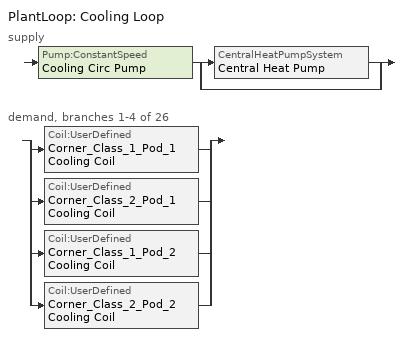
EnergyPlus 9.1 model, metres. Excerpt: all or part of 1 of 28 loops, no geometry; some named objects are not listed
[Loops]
PlantLoop 'Cooling Loop'
 supply: Pump:ConstantSpeed 'Cooling Circ Pump' > split
  | CentralHeatPumpSystem 'Central Heat Pump'
  | bypass
 demand, branches 1-4 of 26: split
  | Coil:UserDefined 'Corner_Class_1_Pod_1 Cooling Coil'
  | Coil:UserDefined 'Corner_Class_2_Pod_1 Cooling Coil'
  | Coil:UserDefined 'Corner_Class_1_Pod_2 Cooling Coil'
  | Coil:UserDefined 'Corner_Class_2_Pod_2 Cooling Coil'
[Pump:ConstantSpeed]
Cooling Circ Pump: Design Flow Rate {m3/s}=0.007; Design Pump Head {Pa}=5000; Design Power Consumption {W}=50; Motor Efficiency=0.87; Fraction of Motor Inefficiencies to Fluid Stream=0.5; Pump Control Type=Intermittent
[CentralHeatPumpSystem]
Central Heat Pump: Control Method=SmartMixing; Chiller Heater Modules Performance Component Object Type 1=ChillerHeaterPerformance:Electric:EIR; Chiller Heater Modules Performance Component Name 1=ChillerHeaterModule; Chiller Heater Modules Control Schedule Name 1=CyclingFanSch; Number of Chiller Heater Modules 1=1
[ChillerHeaterPerformance:Electric:EIR]
ChillerHeaterModule: Reference Cooling Mode Evaporator Capacity {W}=12500; Reference Cooling Mode COP {W/W}=1.5; Reference Cooling Mode Leaving Chilled Water Temperature {C}=6.67; Reference Cooling Mode Entering Condenser Fluid Temperature {C}=29.4; Reference Cooling Mode Leaving Condenser Water Temperature {C}=35; Reference Heating Mode Cooling Capacity Ratio=0.74; Reference Heating Mode Cooling Power Input Ratio=1.38; Reference Heating Mode Leaving Chilled Water Temperature {C}=6.67; Reference Heating Mode Leaving Condenser Water Temperature {C}=60; Reference Heating Mode Entering Condenser Fluid Temperature {C}=29.44; Heating Mode Entering Chilled Water Temperature Low Limit {C}=5; Chilled Water Flow Mode Type=ConstantFlow; Design Chilled Water Flow Rate {m3/s}=0.005375; Design Condenser Water Flow Rate {m3/s}=0.003125; Design Hot Water Flow Rate {m3/s}=0.0003125; Compressor Motor Efficiency=1; Condenser Type=WaterCooled; Cooling Mode Temperature Curve Condenser Water Independent Variable=EnteringCondenser; Cooling Mode Cooling Capacity Function of Temperature Curve=ChillerHeaterClgCapFT; Cooling Mode Electric Input to Cooling Output Ratio Function of Temperature Curve=ChillerHeaterClgEIRFT; Cooling Mode Electric Input to Cooling Output Ratio Function of Part Load Ratio Curve=ChillerHeaterClgEIRFPLR; Cooling Mode Cooling Capacity Optimum Part Load Ratio=1; Heating Mode Temperature Curve Condenser Water Independent Variable=LeavingCondenser; Heating Mode Cooling Capacity Function of Temperature Curve=ChillerHeaterHtgCapFT; Heating Mode Electric Input to Cooling Output Ratio Function of Temperature Curve=ChillerHeaterHtgEIRFT; Heating Mode Electric Input to Cooling Output Ratio Function of Part Load Ratio Curve=ChillerHeaterHtgEIRFPLR; Heating Mode Cooling Capacity Optimum Part Load Ratio=1; Sizing Factor=1
[PlantLoop]
Cooling Loop: Fluid Type=Water; Plant Equipment Operation Scheme=Cooling Loop Operation; Maximum Loop Temperature {C}=98; Minimum Loop Temperature {C}=1; Maximum Loop Flow Rate {m3/s}=3.2; Minimum Loop Flow Rate {m3/s}=0; Plant Loop Volume {m3}=autocalculate; Load Distribution Scheme=SequentialLoad
[PlantEquipmentList]
Chiller Plant; Electric Only; Heating Plant: Central Heat Pump
[PlantEquipmentOperation:CoolingLoad] Load Range 1 Lower Limit {W}=0
Name | Load Range 1 Upper Limit {W} | Range 1 Equipment List
Peak Operation | 50000000000 | Chiller Plant
Off Peak Operation | 90000000000 | Electric Only
[PlantEquipmentOperation:HeatingLoad]
Central Plant Heating: Load Range 1 Lower Limit {W}=0; Load Range 1 Upper Limit {W}=1000000; Range 1 Equipment List=Heating Plant
[PlantEquipmentOperationSchemes]
Cooling Loop Operation: Control Scheme 1=Peak Operation; Control Scheme 1 Schedule=CyclingFanSch; Control Scheme 2=Peak Operation; Control Scheme 2 Schedule=CyclingFanSch
[EnergyManagementSystem:Sensor]
Name | Output:Variable or Output:Meter Index Key | Output:Variable or Output:Meter
Corner_Class_1_Pod_1_CWCoil_Water_Tout_internal | Corner_Class_1_Pod_1 AHU Water to Air Heat Pump Source Side1 Outlet Node | System Node Temperature
Corner_Class_2_Pod_1_CWCoil_Water_Tout_internal | Corner_Class_2_Pod_1 AHU Water to Air Heat Pump Source Side1 Outlet Node | System Node Temperature
Corner_Class_1_Pod_2_CWCoil_Water_Tout_internal | Corner_Class_1_Pod_2 AHU Water to Air Heat Pump Source Side1 Outlet Node | System Node Temperature
Corner_Class_2_Pod_2_CWCoil_Water_Tout_internal | Corner_Class_2_Pod_2 AHU Water to Air Heat Pump Source Side1 Outlet Node | System Node Temperature
Corner_Class_1_Pod_1_CWcoil_Air_Tsp | Corner_Class_1_Pod_1 AHU Cooling Coil Air Outlet Node | System Node Setpoint Temperature
Corner_Class_2_Pod_1_CWcoil_Air_Tsp | Corner_Class_2_Pod_1 AHU Cooling Coil Air Outlet Node | System Node Setpoint Temperature
Corner_Class_1_Pod_2_CWcoil_Air_Tsp | Corner_Class_1_Pod_2 AHU Cooling Coil Air Outlet Node | System Node Setpoint Temperature
Corner_Class_2_Pod_2_CWcoil_Air_Tsp | Corner_Class_2_Pod_2 AHU Cooling Coil Air Outlet Node | System Node Setpoint Temperature
[EnergyManagementSystem:Actuator]
Name | Actuated Component Unique | Actuated Component Type | Actuated Component Control Type
Corner_Class_1_Pod_1_CWcoil_Mdot_Min | Corner_Class_1_Pod_1 Cooling Coil | Plant Connection | Minimum Mass Flow Rate
Corner_Class_1_Pod_1_CWcoil_Mdot_Max | Corner_Class_1_Pod_1 Cooling Coil | Plant Connection | Maximum Mass Flow Rate
Corner_Class_1_Pod_1_CWcoil_Water_Tout | Corner_Class_1_Pod_1 Cooling Coil | Plant Connection | Outlet Temperature
Corner_Class_1_Pod_1_CWcoil_Water_MdotRequest | Corner_Class_1_Pod_1 Cooling Coil | Plant Connection | Design Volume Flow Rate
Corner_Class_1_Pod_1_CWcoil_Air_Tout | Corner_Class_1_Pod_1 Cooling Coil | Air Connection 1 | Outlet Temperature
Corner_Class_1_Pod_1_CWcoil_Air_Wout | Corner_Class_1_Pod_1 Cooling Coil | Air Connection 1 | Outlet Humidity Ratio
Corner_Class_1_Pod_1_CWcoil_Air_MdotOut | Corner_Class_1_Pod_1 Cooling Coil | Air Connection 1 | Mass Flow Rate
Corner_Class_2_Pod_1_CWcoil_Mdot_Min | Corner_Class_2_Pod_1 Cooling Coil | Plant Connection | Minimum Mass Flow Rate
Corner_Class_2_Pod_1_CWcoil_Mdot_Max | Corner_Class_2_Pod_1 Cooling Coil | Plant Connection | Maximum Mass Flow Rate
Corner_Class_2_Pod_1_CWcoil_Water_Tout | Corner_Class_2_Pod_1 Cooling Coil | Plant Connection | Outlet Temperature
Corner_Class_2_Pod_1_CWcoil_Water_MdotRequest; Corner_Class_2_Pod_1_CWcoil_Water_DesignVdot | Corner_Class_2_Pod_1 Cooling Coil | Plant Connection | Design Volume Flow Rate
Corner_Class_2_Pod_1_CWcoil_Air_Tout | Corner_Class_2_Pod_1 Cooling Coil | Air Connection 1 | Outlet Temperature
Corner_Class_2_Pod_1_CWcoil_Air_Wout | Corner_Class_2_Pod_1 Cooling Coil | Air Connection 1 | Outlet Humidity Ratio
Corner_Class_2_Pod_1_CWcoil_Air_MdotOut | Corner_Class_2_Pod_1 Cooling Coil | Air Connection 1 | Mass Flow Rate
Corner_Class_1_Pod_2_CWcoil_Mdot_Min | Corner_Class_1_Pod_2 Cooling Coil | Plant Connection | Minimum Mass Flow Rate
Corner_Class_1_Pod_2_CWcoil_Mdot_Max | Corner_Class_1_Pod_2 Cooling Coil | Plant Connection | Maximum Mass Flow Rate
Corner_Class_1_Pod_2_CWcoil_Water_Tout | Corner_Class_1_Pod_2 Cooling Coil | Plant Connection | Outlet Temperature
Corner_Class_1_Pod_2_CWcoil_Water_MdotRequest; Corner_Class_1_Pod_2_CWcoil_Water_DesignVdot | Corner_Class_1_Pod_2 Cooling Coil | Plant Connection | Design Volume Flow Rate
Corner_Class_1_Pod_2_CWcoil_Air_Tout | Corner_Class_1_Pod_2 Cooling Coil | Air Connection 1 | Outlet Temperature
Corner_Class_1_Pod_2_CWcoil_Air_Wout | Corner_Class_1_Pod_2 Cooling Coil | Air Connection 1 | Outlet Humidity Ratio
Corner_Class_1_Pod_2_CWcoil_Air_MdotOut | Corner_Class_1_Pod_2 Cooling Coil | Air Connection 1 | Mass Flow Rate
Corner_Class_2_Pod_2_CWcoil_Mdot_Min | Corner_Class_2_Pod_2 Cooling Coil | Plant Connection | Minimum Mass Flow Rate
Corner_Class_2_Pod_2_CWcoil_Mdot_Max | Corner_Class_2_Pod_2 Cooling Coil | Plant Connection | Maximum Mass Flow Rate
Corner_Class_2_Pod_2_CWcoil_Water_Tout | Corner_Class_2_Pod_2 Cooling Coil | Plant Connection | Outlet Temperature
Corner_Class_2_Pod_2_CWcoil_Water_MdotRequest; Corner_Class_2_Pod_2_CWcoil_Water_DesignVdot | Corner_Class_2_Pod_2 Cooling Coil | Plant Connection | Design Volume Flow Rate
Corner_Class_2_Pod_2_CWcoil_Air_Tout | Corner_Class_2_Pod_2 Cooling Coil | Air Connection 1 | Outlet Temperature
Corner_Class_2_Pod_2_CWcoil_Air_Wout | Corner_Class_2_Pod_2 Cooling Coil | Air Connection 1 | Outlet Humidity Ratio
Corner_Class_2_Pod_2_CWcoil_Air_MdotOut | Corner_Class_2_Pod_2 Cooling Coil | Air Connection 1 | Mass Flow Rate
[EnergyManagementSystem:ProgramCallingManager]
Corner_Class_1_Pod_1 Cooling Coil Model Program Manager: BeginZoneTimestepAfterInitHeatBalance; Corner_Class_1_Pod_1_CWCoil_ModelInput; Corner_Class_1_Pod_1_CW_Coil_Sim_Model; Corner_Class_1_Pod_1_CWCoil_ModelOuput
Corner_Class_1_Pod_1 Cooling Coil Init Program Manager: BeginNewEnvironment; Corner_Class_1_Pod_1_C_InitSimpleCoilModel
Corner_Class_2_Pod_1 Cooling Coil Model Program Manager: UserDefinedComponentModel; Corner_Class_2_Pod_1_CWCoil_ModelInput; Corner_Class_2_Pod_1_CW_Coil_Sim_Model; Corner_Class_2_Pod_1_CWCoil_ModelOuput
Corner_Class_2_Pod_1 Cooling Coil Init Program Manager: BeginNewEnvironment; Corner_Class_2_Pod_1_C_InitSimpleCoilModel
Corner_Class_1_Pod_2 Cooling Coil Model Program Manager: UserDefinedComponentModel; Corner_Class_1_Pod_2_CWCoil_ModelInput; Corner_Class_1_Pod_2_CW_Coil_Sim_Model; Corner_Class_1_Pod_2_CWCoil_ModelOuput
Corner_Class_1_Pod_2 Cooling Coil Init Program Manager: BeginNewEnvironment; Corner_Class_1_Pod_2_C_InitSimpleCoilModel
Corner_Class_2_Pod_2 Cooling Coil Model Program Manager: UserDefinedComponentModel; Corner_Class_2_Pod_2_CWCoil_ModelInput; Corner_Class_2_Pod_2_CW_Coil_Sim_Model; Corner_Class_2_Pod_2_CWCoil_ModelOuput
Corner_Class_2_Pod_2 Cooling Coil Init Program Manager: BeginNewEnvironment; Corner_Class_2_Pod_2_C_InitSimpleCoilModel
[EnergyManagementSystem:Program]
Corner_Class_1_Pod_1_CWCoil_ModelInput: Set Corner_Class_1_Pod_1_CWCoil_Air_Mdot = 0.75*Corner_Class_1_Pod_1_CWCoil_Air_rho*On_Off; Set Corner_Class_1_Pod_1_CWcoil_Water_Mdot     =  CoolingCoil_mcCornerClass1Pod1; Set Corner_Class_1_Pod_1_CWcoil_Coil_Eff       = 0.7
Corner_Class_1_Pod_1_CW_Coil_Sim_Model: IF Corner_Class_1_Pod_1_CWCoil_Air_Mdot == 0.0; SET Corner_Class_1_Pod_1_CWcoil_Air_Toutlet = Corner_Class_1_Pod_1_CWCoil_Air_Tinlet; SET Corner_Class_1_Pod_1_CWcoil_Air_Woutlet = Corner_Class_1_Pod_1_CWcoil_Air_Winlet; Set Corner_Class_1_Pod_1_CWcoil_Air_MdotOut = Corner_Class_1_Pod_1_CWcoil_Air_Mdot; Set Corner_Class_1_Pod_1_CWcoil_tot_cool_Power = 0.0; Set Corner_Class_1_Pod_1_CWcoil_Water_Toutlet = Corner_Class_1_Pod_1_CWcoil_Water_Tinlet; RETURN; ENDIF; If Corner_Class_1_Pod_1_CWcoil_Water_Mdot <= 0.0; SET Corner_Class_1_Pod_1_CWcoil_Air_Toutlet = Corner_Class_1_Pod_1_CWCoil_Air_Tinlet; SET Corner_Class_1_Pod_1_CWcoil_Air_Woutlet = Corner_Class_1_Pod_1_CWcoil_Air_Winlet; Set Corner_Class_1_Pod_1_CWcoil_Air_MdotOut = Corner_Class_1_Pod_1_CWcoil_Air_Mdot; Set Corner_Class_1_Pod_1_CWcoil_tot_cool_Power = 0.0; Set Corner_Class_1_Pod_1_CWcoil_Water_Toutlet = Corner_Class_1_Pod_1_CWCoil_Acd * Corner_Class_1_Pod_1_CWCoil_Water_Tout_internal + Corner_Class_1_Pod_1_CWCoil_Bcd* ((Corner_Class_1_Pod_1_CWCoil_UA/Corner_Class_1_Pod_1_CWCoil_Water_cp) * Corner_Class_1_Pod_1_CWCoil_Air_Toutlet); RETURN; ENDIF; Set AirIn_Enth     = @HFnTdbW Corner_Class_1_Pod_1_CWcoil_Air_Tinlet Corner_Class_1_Pod_1_CWcoil_Air_Winlet; Set Air_Wout_Limit = @WFnTdbRhPb Corner_Class_1_Pod_1_CWcoil_Water_Tinlet 1 OA_Press; Set AirOut_Enth_Limit = @HFnTdbW Corner_Class_1_Pod_1_CWcoil_Water_Tinlet Air_Wout_Limit; Set MaxQdot      = Corner_Class_1_Pod_1_CWcoil_Coil_Eff * Corner_Class_1_Pod_1_CWcoil_Air_Mdot * (AirIn_Enth - AirOut_Enth_Limit); Set AirIn_dewpoint = @TdpFnWpb Corner_Class_1_Pod_1_CWcoil_Air_Winlet OA_Press; IF  AirIn_dewpoint < Corner_Class_1_Pod_1_CWcoil_Air_Tsp; Set Corner_Class_1_Pod_1_CWcoil_Air_Woutlet = Corner_Class_1_Pod_1_CWcoil_Air_Winlet; Set Air_HoutSP = @HFnTdbW Corner_Class_1_Pod_1_CWcoil_Air_Tsp Corner_Class_1_Pod_1_CWcoil_Air_Woutlet; Set Qdot_SP    = Corner_Class_1_Pod_1_CWcoil_Air_Mdot * (AirIn_Enth - Air_HoutSP); IF Qdot_SP > MaxQdot; Set Air_Hout = AirIn_Enth - (MaxQdot/Corner_Class_1_Pod_1_CWcoil_Air_Mdot); ELSE; Set Air_Hout = Air_HoutSP; ENDIF; ELSEIF AirIn_dewpoint > Corner_Class_1_Pod_1_CWcoil_Air_Tsp; Set Air_WoutSP = @WFnTdbRhPb Corner_Class_1_Pod_1_CWcoil_Air_Tsp 1 OA_Press; Set Air_HoutSP = @HFnTdbW Corner_Class_1_Pod_1_CWcoil_Air_Tsp Air_WoutSP; Set Qdot_SP    = Corner_Class_1_Pod_1_CWcoil_Air_Mdot * (AirIn_Enth - Air_HoutSP); IF Qdot_SP > MaxQdot; set Air_Hout = AirIn_Enth - (MaxQdot/Corner_Class_1_Pod_1_CWCoil_Air_Mdot); set Air_Tsat = @TsatFnHPb Air_Hout OA_Press; SEt Corner_Class_1_Pod_1_CWcoil_Air_Woutlet = @WFnTdbRhPb Air_Tsat 1 OA_Press; ELSE; set Air_Hout = Air_HoutSP; SEt Corner_Class_1_Pod_1_CWcoil_Air_Woutlet = Air_WoutSP; ENDIF; ENDIF; Set temp = Corner_Class_1_Pod_1_CWCoil_Air_Toutlet; Set Corner_Class_1_Pod_1_CWCoil_Air_Toutlet =  Corner_Class_1_Pod_1_CWCoil_Asad  * temp + Corner_Class_1_Pod_1_CWCoil_Bsad * ( Corner_Class_1_Pod_1_CWCoil_Water_Toutlet + CORNER_CLASS_1_POD_1_CWCoil_InletCoeff*Corner_Class_1_Pod_1_CWCoil_Air_Tinlet); IF  (Corner_Class_1_Pod_1_CWCoil_Water_Mdot < Corner_Class_1_Pod_1_CWCoil_Water_Mdot_Max); Set Corner_Class_1_Pod_1_CWCoil_Water_Toutlet = Corner_Class_1_Pod_1_CWCoil_Acd * Corner_Class_1_Pod_1_CWCoil_Water_Tout_internal + Corner_Class_1_Pod_1_CWCoil_Bcd* (Corner_Class_1_Pod_1_CWCoil_Water_Mdot*(Corner_Class_1_Pod_1_CWCoil_Water_Tinlet - Corner_Class_1_Pod_1_CWCoil_Water_Tout_internal) + (Corner_Class_1_Pod_1_CWCoil_UA/Corner_Class_1_Pod_1_CWCoil_Water_cp) * temp ); ELSE; Set Corner_Class_1_Pod_1_CWCoil_Water_Toutlet = Corner_Class_1_Pod_1_CWCoil_Acd  * Corner_Class_1_Pod_1_CWCoil_Water_Tout_internal + Corner_Class_1_Pod_1_CWCoil_Bcd* (Corner_Class_1_Pod_1_CWCoil_Water_Mdot_Max*(Corner_Class_1_Pod_1_CWCoil_Water_Tinlet - Corner_Class_1_Pod_1_CWCoil_Water_Tout_internal) + (Corner_Class_1_Pod_1_CWCoil_UA/Corner_Class_1_Pod_1_CWCoil_Water_cp) * temp ); ENDIF; Set ActualQdot  = Corner_Class_1_Pod_1_CWCoil_Air_Mdot * (AirIn_Enth   - Air_Hout); Set Corner_Class_1_Pod_1_CWCoil_tot_heat_Power = ActualQdot
Corner_Class_1_Pod_1_CWCoil_ModelOuput: Set Corner_Class_1_Pod_1_CWcoil_Water_MdotRequest = Corner_Class_1_Pod_1_CWcoil_Water_Mdot; Set Corner_Class_1_Pod_1_CWcoil_Air_Tout          = Corner_Class_1_Pod_1_CWcoil_Air_Toutlet; Set Corner_Class_1_Pod_1_CWcoil_Air_Wout          = Corner_Class_1_Pod_1_CWcoil_Air_Woutlet; Set Corner_Class_1_Pod_1_CWcoil_tot_cool_Power    = Corner_Class_1_Pod_1_CWcoil_Tot_Cool_Power; Set Corner_Class_1_Pod_1_CWcoil_tot_cool_Energy   = Corner_Class_1_Pod_1_CWcoil_Tot_Cool_Power * SystemTimestep * 3600; Set Corner_Class_1_Pod_1_CWcoil_Air_MdotOut       = Corner_Class_1_Pod_1_CWcoil_Air_Mdot; Set Corner_Class_1_Pod_1_CWcoil_Water_Tout        = Corner_Class_1_Pod_1_CWcoil_Water_Toutlet
Corner_Class_1_Pod_1_C_InitSimpleCoilModel: Set Corner_Class_1_Pod_1_CWLoopExitTemp = 7.0; Set Corner_Class_1_Pod_1_CWLoopDeltaTemp = 4.0; Set Corner_Class_1_Pod_1_CWCoil_WATER_Mdot_Min = 0.0; Set Corner_Class_1_Pod_1_CWCoil_WATER_Mdot_Max = 2; Set Ts = 60; Set Corner_Class_1_Pod_1_CWCoil_U = 500; Set Corner_Class_1_Pod_1_CWCoil_A = 5; Set Corner_Class_1_Pod_1_CWCoil_UA = Corner_Class_1_Pod_1_CWCoil_U*Corner_Class_1_Pod_1_CWCoil_A; Set C_coil_air = 20000; Set C_coil_water = 400000; Set Asa = -1*(Corner_Class_1_Pod_1_CWCoil_UA + 0.75*Corner_Class_1_Pod_1_CWCoil_Air_rho*Corner_Class_1_Pod_1_CWCoil_Air_cp)/(C_coil_air); Set Bsa = (Corner_Class_1_Pod_1_CWCoil_UA)/(C_coil_air); Set Corner_Class_1_Pod_1_CWCoil_Asad = @Exp (Asa * Ts ); Set Corner_Class_1_Pod_1_CWCoil_Bsad =  ((Corner_Class_1_Pod_1_CWCoil_Asad -1) * Bsa)/Asa; Set Ac = -1*(Corner_Class_1_Pod_1_CWCoil_UA)/(C_coil_water); Set Bc = (Corner_Class_1_Pod_1_CWCoil_Water_cp)/(C_coil_water); Set Corner_Class_1_Pod_1_CWCoil_Acd = @Exp (Ac * Ts ); Set Corner_Class_1_Pod_1_CWCoil_Bcd = ((Corner_Class_1_Pod_1_CWCoil_Acd -1) * Bc)/Ac; SET CORNER_CLASS_1_POD_1_CWCoil_TOT_COOL_POWER    = 0; Set CORNER_CLASS_1_POD_1_CWCoil_InletCoeff  = (0.75*Corner_Class_1_Pod_1_CWCoil_Air_rho*Corner_Class_1_Pod_1_CWCoil_Air_cp/Corner_Class_1_Pod_1_CWCoil_UA)
Corner_Class_2_Pod_1_CWCoil_ModelInput: Set Corner_Class_2_Pod_1_CWCoil_Air_Mdot = 0.75*Corner_Class_2_Pod_1_CWCoil_Air_rho*On_Off; Set Corner_Class_2_Pod_1_CWcoil_Water_Mdot     =  CoolingCoil_mcCornerClass2Pod1; Set Corner_Class_2_Pod_1_CWcoil_Coil_Eff       = 0.7
Corner_Class_2_Pod_1_CW_Coil_Sim_Model: IF Corner_Class_2_Pod_1_CWCoil_Air_Mdot == 0.0; SET Corner_Class_2_Pod_1_CWcoil_Air_Toutlet = Corner_Class_2_Pod_1_CWCoil_Air_Tinlet; SET Corner_Class_2_Pod_1_CWcoil_Air_Woutlet = Corner_Class_2_Pod_1_CWcoil_Air_Winlet; Set Corner_Class_2_Pod_1_CWcoil_Air_MdotOut = Corner_Class_2_Pod_1_CWcoil_Air_Mdot; Set Corner_Class_2_Pod_1_CWcoil_tot_cool_Power = 0.0; Set Corner_Class_2_Pod_1_CWcoil_Water_Toutlet = Corner_Class_2_Pod_1_CWcoil_Water_Tinlet; RETURN; ENDIF; If Corner_Class_2_Pod_1_CWcoil_Water_Mdot <= 0.0; SET Corner_Class_2_Pod_1_CWcoil_Air_Toutlet = Corner_Class_2_Pod_1_CWCoil_Air_Tinlet; SET Corner_Class_2_Pod_1_CWcoil_Air_Woutlet = Corner_Class_2_Pod_1_CWcoil_Air_Winlet; Set Corner_Class_2_Pod_1_CWcoil_Air_MdotOut = Corner_Class_2_Pod_1_CWcoil_Air_Mdot; Set Corner_Class_2_Pod_1_CWcoil_tot_cool_Power = 0.0; Set Corner_Class_2_Pod_1_CWcoil_Water_Toutlet = Corner_Class_2_Pod_1_CWCoil_Acd * Corner_Class_2_Pod_1_CWCoil_Water_Tout_internal + Corner_Class_2_Pod_1_CWCoil_Bcd* ((Corner_Class_2_Pod_1_CWCoil_UA/Corner_Class_2_Pod_1_CWCoil_Water_cp) * Corner_Class_2_Pod_1_CWCoil_Air_Toutlet); RETURN; ENDIF; Set AirIn_Enth     = @HFnTdbW Corner_Class_2_Pod_1_CWcoil_Air_Tinlet Corner_Class_2_Pod_1_CWcoil_Air_Winlet; Set Air_Wout_Limit = @WFnTdbRhPb Corner_Class_2_Pod_1_CWcoil_Water_Tinlet 1 OA_Press; Set AirOut_Enth_Limit = @HFnTdbW Corner_Class_2_Pod_1_CWcoil_Water_Tinlet Air_Wout_Limit; Set MaxQdot      = Corner_Class_2_Pod_1_CWcoil_Coil_Eff * Corner_Class_2_Pod_1_CWcoil_Air_Mdot * (AirIn_Enth - AirOut_Enth_Limit); Set AirIn_dewpoint = @TdpFnWpb Corner_Class_2_Pod_1_CWcoil_Air_Winlet OA_Press; IF  AirIn_dewpoint < Corner_Class_2_Pod_1_CWcoil_Air_Tsp; Set Corner_Class_2_Pod_1_CWcoil_Air_Woutlet = Corner_Class_2_Pod_1_CWcoil_Air_Winlet; Set Air_HoutSP = @HFnTdbW Corner_Class_2_Pod_1_CWcoil_Air_Tsp Corner_Class_2_Pod_1_CWcoil_Air_Woutlet; Set Qdot_SP    = Corner_Class_2_Pod_1_CWcoil_Air_Mdot * (AirIn_Enth - Air_HoutSP); IF Qdot_SP > MaxQdot; Set Air_Hout = AirIn_Enth - (MaxQdot/Corner_Class_2_Pod_1_CWcoil_Air_Mdot); ELSE; Set Air_Hout = Air_HoutSP; ENDIF; ELSEIF AirIn_dewpoint > Corner_Class_2_Pod_1_CWcoil_Air_Tsp; Set Air_WoutSP = @WFnTdbRhPb Corner_Class_2_Pod_1_CWcoil_Air_Tsp 1 OA_Press; Set Air_HoutSP = @HFnTdbW Corner_Class_2_Pod_1_CWcoil_Air_Tsp Air_WoutSP; Set Qdot_SP    = Corner_Class_2_Pod_1_CWcoil_Air_Mdot * (AirIn_Enth - Air_HoutSP); IF Qdot_SP > MaxQdot; set Air_Hout = AirIn_Enth - (MaxQdot/Corner_Class_2_Pod_1_CWCoil_Air_Mdot); set Air_Tsat = @TsatFnHPb Air_Hout OA_Press; SEt Corner_Class_2_Pod_1_CWcoil_Air_Woutlet = @WFnTdbRhPb Air_Tsat 1 OA_Press; ELSE; set Air_Hout = Air_HoutSP; SEt Corner_Class_2_Pod_1_CWcoil_Air_Woutlet = Air_WoutSP; ENDIF; ENDIF; Set temp = Corner_Class_2_Pod_1_CWCoil_Air_Toutlet; Set Corner_Class_2_Pod_1_CWCoil_Air_Toutlet =  Corner_Class_2_Pod_1_CWCoil_Asad  * temp + Corner_Class_2_Pod_1_CWCoil_Bsad * ( Corner_Class_2_Pod_1_CWCoil_Water_Toutlet + Corner_Class_2_Pod_1_CWCoil_InletCoeff*Corner_Class_2_Pod_1_CWCoil_Air_Tinlet); IF  (Corner_Class_2_Pod_1_CWCoil_Water_Mdot < Corner_Class_2_Pod_1_CWCoil_Water_Mdot_Max); Set Corner_Class_2_Pod_1_CWCoil_Water_Toutlet = Corner_Class_2_Pod_1_CWCoil_Acd * Corner_Class_2_Pod_1_CWCoil_Water_Tout_internal + Corner_Class_2_Pod_1_CWCoil_Bcd* (Corner_Class_2_Pod_1_CWCoil_Water_Mdot*(Corner_Class_2_Pod_1_CWCoil_Water_Tinlet - Corner_Class_2_Pod_1_CWCoil_Water_Tout_internal) + (Corner_Class_2_Pod_1_CWCoil_UA/Corner_Class_2_Pod_1_CWCoil_Water_cp) * temp ); ELSE; Set Corner_Class_2_Pod_1_CWCoil_Water_Toutlet = Corner_Class_2_Pod_1_CWCoil_Acd  * Corner_Class_2_Pod_1_CWCoil_Water_Tout_internal + Corner_Class_2_Pod_1_CWCoil_Bcd* (Corner_Class_2_Pod_1_CWCoil_Water_Mdot_Max*(Corner_Class_2_Pod_1_CWCoil_Water_Tinlet - Corner_Class_2_Pod_1_CWCoil_Water_Tout_internal) + (Corner_Class_2_Pod_1_CWCoil_UA/Corner_Class_2_Pod_1_CWCoil_Water_cp) * temp ); ENDIF; Set ActualQdot  = Corner_Class_2_Pod_1_CWCoil_Air_Mdot * (AirIn_Enth   - Air_Hout); Set Corner_Class_2_Pod_1_CWCoil_tot_heat_Power = ActualQdot
Corner_Class_2_Pod_1_CWCoil_ModelOuput: Set Corner_Class_2_Pod_1_CWcoil_Water_MdotRequest = Corner_Class_2_Pod_1_CWcoil_Water_Mdot; Set Corner_Class_2_Pod_1_CWcoil_Air_Tout          = Corner_Class_2_Pod_1_CWcoil_Air_Toutlet; Set Corner_Class_2_Pod_1_CWcoil_Air_Wout          = Corner_Class_2_Pod_1_CWcoil_Air_Woutlet; Set Corner_Class_2_Pod_1_CWcoil_tot_cool_Power    = Corner_Class_2_Pod_1_CWcoil_Tot_Cool_Power; Set Corner_Class_2_Pod_1_CWcoil_tot_cool_Energy   = Corner_Class_2_Pod_1_CWcoil_Tot_Cool_Power * SystemTimestep * 3600; Set Corner_Class_2_Pod_1_CWcoil_Air_MdotOut       = Corner_Class_2_Pod_1_CWcoil_Air_Mdot; Set Corner_Class_2_Pod_1_CWcoil_Water_Tout        = Corner_Class_2_Pod_1_CWcoil_Water_Toutlet
Corner_Class_2_Pod_1_C_InitSimpleCoilModel: Set Corner_Class_2_Pod_1_CWLoopExitTemp = 7.0; Set Corner_Class_2_Pod_1_CWLoopDeltaTemp = 4.0; Set Corner_Class_2_Pod_1_CWCoil_WATER_Mdot_Min = 0.0; Set Corner_Class_2_Pod_1_CWCoil_WATER_Mdot_Max = 2; Set Ts = 60; Set Corner_Class_2_Pod_1_CWCoil_U = 500; Set Corner_Class_2_Pod_1_CWCoil_A = 5; Set Corner_Class_2_Pod_1_CWCoil_UA = Corner_Class_2_Pod_1_CWCoil_U*Corner_Class_2_Pod_1_CWCoil_A; Set C_coil_air = 20000; Set C_coil_water = 400000; Set Asa = -1*(Corner_Class_2_Pod_1_CWCoil_UA + 0.75*Corner_Class_2_Pod_1_CWCoil_Air_rho*Corner_Class_2_Pod_1_CWCoil_Air_cp)/(C_coil_air); Set Bsa = (Corner_Class_2_Pod_1_CWCoil_UA)/(C_coil_air); Set Corner_Class_2_Pod_1_CWCoil_Asad = @Exp (Asa * Ts ); Set Corner_Class_2_Pod_1_CWCoil_Bsad =  ((Corner_Class_2_Pod_1_CWCoil_Asad -1) * Bsa)/Asa; Set Ac = -1*(Corner_Class_2_Pod_1_CWCoil_UA)/(C_coil_water); Set Bc = (Corner_Class_2_Pod_1_CWCoil_Water_cp)/(C_coil_water); Set Corner_Class_2_Pod_1_CWCoil_Acd = @Exp (Ac * Ts ); Set Corner_Class_2_Pod_1_CWCoil_Bcd = ((Corner_Class_2_Pod_1_CWCoil_Acd -1) * Bc)/Ac; SET Corner_Class_2_Pod_1_CWCoil_TOT_COOL_POWER    = 0; Set Corner_Class_2_Pod_1_CWCoil_InletCoeff  = (0.75*Corner_Class_2_Pod_1_CWCoil_Air_rho*Corner_Class_2_Pod_1_CWCoil_Air_cp/Corner_Class_2_Pod_1_CWCoil_UA)
Corner_Class_1_Pod_2_CWCoil_ModelInput: Set Corner_Class_1_Pod_2_CWCoil_Air_Mdot = 0.75*Corner_Class_1_Pod_2_CWCoil_Air_rho*On_Off; Set Corner_Class_1_Pod_2_CWcoil_Water_Mdot     =  CoolingCoil_mcCornerClass1Pod2; Set Corner_Class_1_Pod_2_CWcoil_Coil_Eff       = 0.7
Corner_Class_1_Pod_2_CW_Coil_Sim_Model: IF Corner_Class_1_Pod_2_CWCoil_Air_Mdot == 0.0; SET Corner_Class_1_Pod_2_CWcoil_Air_Toutlet = Corner_Class_1_Pod_2_CWCoil_Air_Tinlet; SET Corner_Class_1_Pod_2_CWcoil_Air_Woutlet = Corner_Class_1_Pod_2_CWcoil_Air_Winlet; Set Corner_Class_1_Pod_2_CWcoil_Air_MdotOut = Corner_Class_1_Pod_2_CWcoil_Air_Mdot; Set Corner_Class_1_Pod_2_CWcoil_tot_cool_Power = 0.0; Set Corner_Class_1_Pod_2_CWcoil_Water_Toutlet = Corner_Class_1_Pod_2_CWcoil_Water_Tinlet; RETURN; ENDIF; If Corner_Class_1_Pod_2_CWcoil_Water_Mdot <= 0.0; SET Corner_Class_1_Pod_2_CWcoil_Air_Toutlet = Corner_Class_1_Pod_2_CWCoil_Air_Tinlet; SET Corner_Class_1_Pod_2_CWcoil_Air_Woutlet = Corner_Class_1_Pod_2_CWcoil_Air_Winlet; Set Corner_Class_1_Pod_2_CWcoil_Air_MdotOut = Corner_Class_1_Pod_2_CWcoil_Air_Mdot; Set Corner_Class_1_Pod_2_CWcoil_tot_cool_Power = 0.0; Set Corner_Class_1_Pod_2_CWcoil_Water_Toutlet = Corner_Class_1_Pod_2_CWCoil_Acd * Corner_Class_1_Pod_2_CWCoil_Water_Tout_internal + Corner_Class_1_Pod_2_CWCoil_Bcd* ((Corner_Class_1_Pod_2_CWCoil_UA/Corner_Class_1_Pod_2_CWCoil_Water_cp) * Corner_Class_1_Pod_2_CWCoil_Air_Toutlet); RETURN; ENDIF; Set AirIn_Enth     = @HFnTdbW Corner_Class_1_Pod_2_CWcoil_Air_Tinlet Corner_Class_1_Pod_2_CWcoil_Air_Winlet; Set Air_Wout_Limit = @WFnTdbRhPb Corner_Class_1_Pod_2_CWcoil_Water_Tinlet 1 OA_Press; Set AirOut_Enth_Limit = @HFnTdbW Corner_Class_1_Pod_2_CWcoil_Water_Tinlet Air_Wout_Limit; Set MaxQdot      = Corner_Class_1_Pod_2_CWcoil_Coil_Eff * Corner_Class_1_Pod_2_CWcoil_Air_Mdot * (AirIn_Enth - AirOut_Enth_Limit); Set AirIn_dewpoint = @TdpFnWpb Corner_Class_1_Pod_2_CWcoil_Air_Winlet OA_Press; IF  AirIn_dewpoint < Corner_Class_1_Pod_2_CWcoil_Air_Tsp; Set Corner_Class_1_Pod_2_CWcoil_Air_Woutlet = Corner_Class_1_Pod_2_CWcoil_Air_Winlet; Set Air_HoutSP = @HFnTdbW Corner_Class_1_Pod_2_CWcoil_Air_Tsp Corner_Class_1_Pod_2_CWcoil_Air_Woutlet; Set Qdot_SP    = Corner_Class_1_Pod_2_CWcoil_Air_Mdot * (AirIn_Enth - Air_HoutSP); IF Qdot_SP > MaxQdot; Set Air_Hout = AirIn_Enth - (MaxQdot/Corner_Class_1_Pod_2_CWcoil_Air_Mdot); ELSE; Set Air_Hout = Air_HoutSP; ENDIF; ELSEIF AirIn_dewpoint > Corner_Class_1_Pod_2_CWcoil_Air_Tsp; Set Air_WoutSP = @WFnTdbRhPb Corner_Class_1_Pod_2_CWcoil_Air_Tsp 1 OA_Press; Set Air_HoutSP = @HFnTdbW Corner_Class_1_Pod_2_CWcoil_Air_Tsp Air_WoutSP; Set Qdot_SP    = Corner_Class_1_Pod_2_CWcoil_Air_Mdot * (AirIn_Enth - Air_HoutSP); IF Qdot_SP > MaxQdot; set Air_Hout = AirIn_Enth - (MaxQdot/Corner_Class_1_Pod_2_CWCoil_Air_Mdot); set Air_Tsat = @TsatFnHPb Air_Hout OA_Press; SEt Corner_Class_1_Pod_2_CWcoil_Air_Woutlet = @WFnTdbRhPb Air_Tsat 1 OA_Press; ELSE; set Air_Hout = Air_HoutSP; SEt Corner_Class_1_Pod_2_CWcoil_Air_Woutlet = Air_WoutSP; ENDIF; ENDIF; Set temp = Corner_Class_1_Pod_2_CWCoil_Air_Toutlet; Set Corner_Class_1_Pod_2_CWCoil_Air_Toutlet =  Corner_Class_1_Pod_2_CWCoil_Asad  * temp + Corner_Class_1_Pod_2_CWCoil_Bsad * ( Corner_Class_1_Pod_2_CWCoil_Water_Toutlet + Corner_Class_1_Pod_2_CWCoil_InletCoeff*Corner_Class_1_Pod_2_CWCoil_Air_Tinlet); IF  (Corner_Class_1_Pod_2_CWCoil_Water_Mdot < Corner_Class_1_Pod_2_CWCoil_Water_Mdot_Max); Set Corner_Class_1_Pod_2_CWCoil_Water_Toutlet = Corner_Class_1_Pod_2_CWCoil_Acd * Corner_Class_1_Pod_2_CWCoil_Water_Tout_internal + Corner_Class_1_Pod_2_CWCoil_Bcd* (Corner_Class_1_Pod_2_CWCoil_Water_Mdot*(Corner_Class_1_Pod_2_CWCoil_Water_Tinlet - Corner_Class_1_Pod_2_CWCoil_Water_Tout_internal) + (Corner_Class_1_Pod_2_CWCoil_UA/Corner_Class_1_Pod_2_CWCoil_Water_cp) * temp ); ELSE; Set Corner_Class_1_Pod_2_CWCoil_Water_Toutlet = Corner_Class_1_Pod_2_CWCoil_Acd  * Corner_Class_1_Pod_2_CWCoil_Water_Tout_internal + Corner_Class_1_Pod_2_CWCoil_Bcd* (Corner_Class_1_Pod_2_CWCoil_Water_Mdot_Max*(Corner_Class_1_Pod_2_CWCoil_Water_Tinlet - Corner_Class_1_Pod_2_CWCoil_Water_Tout_internal) + (Corner_Class_1_Pod_2_CWCoil_UA/Corner_Class_1_Pod_2_CWCoil_Water_cp) * temp ); ENDIF; Set ActualQdot  = Corner_Class_1_Pod_2_CWCoil_Air_Mdot * (AirIn_Enth   - Air_Hout); Set Corner_Class_1_Pod_2_CWCoil_tot_heat_Power = ActualQdot
Corner_Class_1_Pod_2_CWCoil_ModelOuput: Set Corner_Class_1_Pod_2_CWcoil_Water_MdotRequest = Corner_Class_1_Pod_2_CWcoil_Water_Mdot; Set Corner_Class_1_Pod_2_CWcoil_Air_Tout          = Corner_Class_1_Pod_2_CWcoil_Air_Toutlet; Set Corner_Class_1_Pod_2_CWcoil_Air_Wout          = Corner_Class_1_Pod_2_CWcoil_Air_Woutlet; Set Corner_Class_1_Pod_2_CWcoil_tot_cool_Power    = Corner_Class_1_Pod_2_CWcoil_Tot_Cool_Power; Set Corner_Class_1_Pod_2_CWcoil_tot_cool_Energy   = Corner_Class_1_Pod_2_CWcoil_Tot_Cool_Power * SystemTimestep * 3600; Set Corner_Class_1_Pod_2_CWcoil_Air_MdotOut       = Corner_Class_1_Pod_2_CWcoil_Air_Mdot; Set Corner_Class_1_Pod_2_CWcoil_Water_Tout        = Corner_Class_1_Pod_2_CWcoil_Water_Toutlet
Corner_Class_1_Pod_2_C_InitSimpleCoilModel: Set Corner_Class_1_Pod_2_CWLoopExitTemp = 7.0; Set Corner_Class_1_Pod_2_CWLoopDeltaTemp = 4.0; Set Corner_Class_1_Pod_2_CWCoil_WATER_Mdot_Min = 0.0; Set Corner_Class_1_Pod_2_CWCoil_WATER_Mdot_Max = 2; Set Ts = 60; Set Corner_Class_1_Pod_2_CWCoil_U = 500; Set Corner_Class_1_Pod_2_CWCoil_A = 5; Set Corner_Class_1_Pod_2_CWCoil_UA = Corner_Class_1_Pod_2_CWCoil_U*Corner_Class_1_Pod_2_CWCoil_A; Set C_coil_air = 20000; Set C_coil_water = 400000; Set Asa = -1*(Corner_Class_1_Pod_2_CWCoil_UA + 0.75*Corner_Class_1_Pod_2_CWCoil_Air_rho*Corner_Class_1_Pod_2_CWCoil_Air_cp)/(C_coil_air); Set Bsa = (Corner_Class_1_Pod_2_CWCoil_UA)/(C_coil_air); Set Corner_Class_1_Pod_2_CWCoil_Asad = @Exp (Asa * Ts ); Set Corner_Class_1_Pod_2_CWCoil_Bsad =  ((Corner_Class_1_Pod_2_CWCoil_Asad -1) * Bsa)/Asa; Set Ac = -1*(Corner_Class_1_Pod_2_CWCoil_UA)/(C_coil_water); Set Bc = (Corner_Class_1_Pod_2_CWCoil_Water_cp)/(C_coil_water); Set Corner_Class_1_Pod_2_CWCoil_Acd = @Exp (Ac * Ts ); Set Corner_Class_1_Pod_2_CWCoil_Bcd = ((Corner_Class_1_Pod_2_CWCoil_Acd -1) * Bc)/Ac; SET Corner_Class_1_Pod_2_CWCoil_TOT_COOL_POWER    = 0; Set Corner_Class_1_Pod_2_CWCoil_InletCoeff  = (0.75*Corner_Class_1_Pod_2_CWCoil_Air_rho*Corner_Class_1_Pod_2_CWCoil_Air_cp/Corner_Class_1_Pod_2_CWCoil_UA)
Corner_Class_2_Pod_2_CWCoil_ModelInput: Set Corner_Class_2_Pod_2_CWCoil_Air_Mdot = 0.75*Corner_Class_2_Pod_2_CWCoil_Air_rho*On_Off; Set Corner_Class_2_Pod_2_CWcoil_Water_Mdot     =  CoolingCoil_mcCornerClass2Pod2; Set Corner_Class_2_Pod_2_CWcoil_Coil_Eff       = 0.7
Corner_Class_2_Pod_2_CW_Coil_Sim_Model: IF Corner_Class_2_Pod_2_CWCoil_Air_Mdot == 0.0; SET Corner_Class_2_Pod_2_CWcoil_Air_Toutlet = Corner_Class_2_Pod_2_CWCoil_Air_Tinlet; SET Corner_Class_2_Pod_2_CWcoil_Air_Woutlet = Corner_Class_2_Pod_2_CWcoil_Air_Winlet; Set Corner_Class_2_Pod_2_CWcoil_Air_MdotOut = Corner_Class_2_Pod_2_CWcoil_Air_Mdot; Set Corner_Class_2_Pod_2_CWcoil_tot_cool_Power = 0.0; Set Corner_Class_2_Pod_2_CWcoil_Water_Toutlet = Corner_Class_2_Pod_2_CWcoil_Water_Tinlet; RETURN; ENDIF; If Corner_Class_2_Pod_2_CWcoil_Water_Mdot <= 0.0; SET Corner_Class_2_Pod_2_CWcoil_Air_Toutlet = Corner_Class_2_Pod_2_CWCoil_Air_Tinlet; SET Corner_Class_2_Pod_2_CWcoil_Air_Woutlet = Corner_Class_2_Pod_2_CWcoil_Air_Winlet; Set Corner_Class_2_Pod_2_CWcoil_Air_MdotOut = Corner_Class_2_Pod_2_CWcoil_Air_Mdot; Set Corner_Class_2_Pod_2_CWcoil_tot_cool_Power = 0.0; Set Corner_Class_2_Pod_2_CWcoil_Water_Toutlet = Corner_Class_2_Pod_2_CWCoil_Acd * Corner_Class_2_Pod_2_CWCoil_Water_Tout_internal + Corner_Class_2_Pod_2_CWCoil_Bcd* ((Corner_Class_2_Pod_2_CWCoil_UA/Corner_Class_2_Pod_2_CWCoil_Water_cp) * Corner_Class_2_Pod_2_CWCoil_Air_Toutlet); RETURN; ENDIF; Set AirIn_Enth     = @HFnTdbW Corner_Class_2_Pod_2_CWcoil_Air_Tinlet Corner_Class_2_Pod_2_CWcoil_Air_Winlet; Set Air_Wout_Limit = @WFnTdbRhPb Corner_Class_2_Pod_2_CWcoil_Water_Tinlet 1 OA_Press; Set AirOut_Enth_Limit = @HFnTdbW Corner_Class_2_Pod_2_CWcoil_Water_Tinlet Air_Wout_Limit; Set MaxQdot      = Corner_Class_2_Pod_2_CWcoil_Coil_Eff * Corner_Class_2_Pod_2_CWcoil_Air_Mdot * (AirIn_Enth - AirOut_Enth_Limit); Set AirIn_dewpoint = @TdpFnWpb Corner_Class_2_Pod_2_CWcoil_Air_Winlet OA_Press; IF  AirIn_dewpoint < Corner_Class_2_Pod_2_CWcoil_Air_Tsp; Set Corner_Class_2_Pod_2_CWcoil_Air_Woutlet = Corner_Class_2_Pod_2_CWcoil_Air_Winlet; Set Air_HoutSP = @HFnTdbW Corner_Class_2_Pod_2_CWcoil_Air_Tsp Corner_Class_2_Pod_2_CWcoil_Air_Woutlet; Set Qdot_SP    = Corner_Class_2_Pod_2_CWcoil_Air_Mdot * (AirIn_Enth - Air_HoutSP); IF Qdot_SP > MaxQdot; Set Air_Hout = AirIn_Enth - (MaxQdot/Corner_Class_2_Pod_2_CWcoil_Air_Mdot); ELSE; Set Air_Hout = Air_HoutSP; ENDIF; ELSEIF AirIn_dewpoint > Corner_Class_2_Pod_2_CWcoil_Air_Tsp; Set Air_WoutSP = @WFnTdbRhPb Corner_Class_2_Pod_2_CWcoil_Air_Tsp 1 OA_Press; Set Air_HoutSP = @HFnTdbW Corner_Class_2_Pod_2_CWcoil_Air_Tsp Air_WoutSP; Set Qdot_SP    = Corner_Class_2_Pod_2_CWcoil_Air_Mdot * (AirIn_Enth - Air_HoutSP); IF Qdot_SP > MaxQdot; set Air_Hout = AirIn_Enth - (MaxQdot/Corner_Class_2_Pod_2_CWCoil_Air_Mdot); set Air_Tsat = @TsatFnHPb Air_Hout OA_Press; SEt Corner_Class_2_Pod_2_CWcoil_Air_Woutlet = @WFnTdbRhPb Air_Tsat 1 OA_Press; ELSE; set Air_Hout = Air_HoutSP; SEt Corner_Class_2_Pod_2_CWcoil_Air_Woutlet = Air_WoutSP; ENDIF; ENDIF; Set temp = Corner_Class_2_Pod_2_CWCoil_Air_Toutlet; Set Corner_Class_2_Pod_2_CWCoil_Air_Toutlet =  Corner_Class_2_Pod_2_CWCoil_Asad  * temp + Corner_Class_2_Pod_2_CWCoil_Bsad * ( Corner_Class_2_Pod_2_CWCoil_Water_Toutlet + Corner_Class_2_Pod_2_CWCoil_InletCoeff*Corner_Class_2_Pod_2_CWCoil_Air_Tinlet); IF  (Corner_Class_2_Pod_2_CWCoil_Water_Mdot < Corner_Class_2_Pod_2_CWCoil_Water_Mdot_Max); Set Corner_Class_2_Pod_2_CWCoil_Water_Toutlet = Corner_Class_2_Pod_2_CWCoil_Acd * Corner_Class_2_Pod_2_CWCoil_Water_Tout_internal + Corner_Class_2_Pod_2_CWCoil_Bcd* (Corner_Class_2_Pod_2_CWCoil_Water_Mdot*(Corner_Class_2_Pod_2_CWCoil_Water_Tinlet - Corner_Class_2_Pod_2_CWCoil_Water_Tout_internal) + (Corner_Class_2_Pod_2_CWCoil_UA/Corner_Class_2_Pod_2_CWCoil_Water_cp) * temp ); ELSE; Set Corner_Class_2_Pod_2_CWCoil_Water_Toutlet = Corner_Class_2_Pod_2_CWCoil_Acd  * Corner_Class_2_Pod_2_CWCoil_Water_Tout_internal + Corner_Class_2_Pod_2_CWCoil_Bcd* (Corner_Class_2_Pod_2_CWCoil_Water_Mdot_Max*(Corner_Class_2_Pod_2_CWCoil_Water_Tinlet - Corner_Class_2_Pod_2_CWCoil_Water_Tout_internal) + (Corner_Class_2_Pod_2_CWCoil_UA/Corner_Class_2_Pod_2_CWCoil_Water_cp) * temp ); ENDIF; Set ActualQdot  = Corner_Class_2_Pod_2_CWCoil_Air_Mdot * (AirIn_Enth   - Air_Hout); Set Corner_Class_2_Pod_2_CWCoil_tot_heat_Power = ActualQdot
Corner_Class_2_Pod_2_CWCoil_ModelOuput: Set Corner_Class_2_Pod_2_CWcoil_Water_MdotRequest = Corner_Class_2_Pod_2_CWcoil_Water_Mdot; Set Corner_Class_2_Pod_2_CWcoil_Air_Tout          = Corner_Class_2_Pod_2_CWcoil_Air_Toutlet; Set Corner_Class_2_Pod_2_CWcoil_Air_Wout          = Corner_Class_2_Pod_2_CWcoil_Air_Woutlet; Set Corner_Class_2_Pod_2_CWcoil_tot_cool_Power    = Corner_Class_2_Pod_2_CWcoil_Tot_Cool_Power; Set Corner_Class_2_Pod_2_CWcoil_tot_cool_Energy   = Corner_Class_2_Pod_2_CWcoil_Tot_Cool_Power * SystemTimestep * 3600; Set Corner_Class_2_Pod_2_CWcoil_Air_MdotOut       = Corner_Class_2_Pod_2_CWcoil_Air_Mdot; Set Corner_Class_2_Pod_2_CWcoil_Water_Tout        = Corner_Class_2_Pod_2_CWcoil_Water_Toutlet
Corner_Class_2_Pod_2_C_InitSimpleCoilModel: Set Corner_Class_2_Pod_2_CWLoopExitTemp = 7.0; Set Corner_Class_2_Pod_2_CWLoopDeltaTemp = 4.0; Set Corner_Class_2_Pod_2_CWCoil_WATER_Mdot_Min = 0.0; Set Corner_Class_2_Pod_2_CWCoil_WATER_Mdot_Max = 2; Set Ts = 60; Set Corner_Class_2_Pod_2_CWCoil_U = 500; Set Corner_Class_2_Pod_2_CWCoil_A = 5; Set Corner_Class_2_Pod_2_CWCoil_UA = Corner_Class_2_Pod_2_CWCoil_U*Corner_Class_2_Pod_2_CWCoil_A; Set C_coil_air = 20000; Set C_coil_water = 400000; Set Asa = -1*(Corner_Class_2_Pod_2_CWCoil_UA + 0.75*Corner_Class_2_Pod_2_CWCoil_Air_rho*Corner_Class_2_Pod_2_CWCoil_Air_cp)/(C_coil_air); Set Bsa = (Corner_Class_2_Pod_2_CWCoil_UA)/(C_coil_air); Set Corner_Class_2_Pod_2_CWCoil_Asad = @Exp (Asa * Ts ); Set Corner_Class_2_Pod_2_CWCoil_Bsad =  ((Corner_Class_2_Pod_2_CWCoil_Asad -1) * Bsa)/Asa; Set Ac = -1*(Corner_Class_2_Pod_2_CWCoil_UA)/(C_coil_water); Set Bc = (Corner_Class_2_Pod_2_CWCoil_Water_cp)/(C_coil_water); Set Corner_Class_2_Pod_2_CWCoil_Acd = @Exp (Ac * Ts ); Set Corner_Class_2_Pod_2_CWCoil_Bcd = ((Corner_Class_2_Pod_2_CWCoil_Acd -1) * Bc)/Ac; SET Corner_Class_2_Pod_2_CWCoil_TOT_COOL_POWER    = 0; Set Corner_Class_2_Pod_2_CWCoil_InletCoeff  = (0.75*Corner_Class_2_Pod_2_CWCoil_Air_rho*Corner_Class_2_Pod_2_CWCoil_Air_cp/Corner_Class_2_Pod_2_CWCoil_UA)
[EnergyManagementSystem:GlobalVariable]
Main_Corridor_CWCoil_Air_Mdot; Main_Corridor_CWCoil_Water_Mdot; Main_Corridor_CWCoil_Water_Mdot_Max; Main_Corridor_CWCoil_Coil_Eff; Main_Corridor_CWCoil_Air_Toutlet; Main_Corridor_CWCoil_Tot_Cool_Power; Main_Corridor_CWCoil_Air_Woutlet; Main_Corridor_CWCoil_Water_Toutlet; Main_Corridor_CWCoil_Asad; Main_Corridor_CWCoil_Bsad; Main_Corridor_CWCoil_Acd; Main_Corridor_CWCoil_Bcd; Main_Corridor_CWCoil_UA; Main_Corridor_CWCoil_InletCoeff
Main_Corridor_HWCoil_Air_Mdot; Main_Corridor_HWCoil_Water_Mdot; Main_Corridor_HWCoil_Water_Mdot_Max; Main_Corridor_HWCoil_Coil_Eff; Main_Corridor_HWCoil_Air_Toutlet; Main_Corridor_HWCoil_Tot_Cool_Power; Main_Corridor_HWCoil_Air_Woutlet; Main_Corridor_HWCoil_Water_Toutlet; Main_Corridor_HWCoil_Asad; Main_Corridor_HWCoil_Bsad; Main_Corridor_HWCoil_Acd; Main_Corridor_HWCoil_Bcd; Main_Corridor_HWCoil_UA; Main_Corridor_HWCoil_InletCoeff
Mech_CWCoil_Air_Mdot; Mech_CWCoil_Water_Mdot; Mech_CWCoil_Water_Mdot_Max; Mech_CWCoil_Coil_Eff; Mech_CWCoil_Air_Toutlet; Mech_CWCoil_Tot_Cool_Power; Mech_CWCoil_Air_Woutlet; Mech_CWCoil_Water_Toutlet; Mech_CWCoil_Asad; Mech_CWCoil_Bsad; Mech_CWCoil_Acd; Mech_CWCoil_Bcd; Mech_CWCoil_UA; Mech_CWCoil_InletCoeff
Mech_HWCoil_Air_Mdot; Mech_HWCoil_Water_Mdot; Mech_HWCoil_Water_Mdot_Max; Mech_HWCoil_Coil_Eff; Mech_HWCoil_Air_Toutlet; Mech_HWCoil_Tot_Cool_Power; Mech_HWCoil_Air_Woutlet; Mech_HWCoil_Water_Toutlet; Mech_HWCoil_Asad; Mech_HWCoil_Bsad; Mech_HWCoil_Acd; Mech_HWCoil_Bcd; Mech_HWCoil_UA; Mech_HWCoil_InletCoeff
Computer_Class_CWCoil_Air_Mdot; Computer_Class_CWCoil_Water_Mdot; Computer_Class_CWCoil_Water_Mdot_Max; Computer_Class_CWCoil_Coil_Eff; Computer_Class_CWCoil_Air_Toutlet; Computer_Class_CWCoil_Tot_Cool_Power; Computer_Class_CWCoil_Air_Woutlet; Computer_Class_CWCoil_Water_Toutlet; Computer_Class_CWCoil_Asad; Computer_Class_CWCoil_Bsad; Computer_Class_CWCoil_Acd; Computer_Class_CWCoil_Bcd; Computer_Class_CWCoil_UA; Computer_Class_CWCoil_InletCoeff
Computer_Class_HWCoil_Air_Mdot; Computer_Class_HWCoil_Water_Mdot; Computer_Class_HWCoil_Water_Mdot_Max; Computer_Class_HWCoil_Coil_Eff; Computer_Class_HWCoil_Air_Toutlet; Computer_Class_HWCoil_Tot_Cool_Power; Computer_Class_HWCoil_Air_Woutlet; Computer_Class_HWCoil_Water_Toutlet; Computer_Class_HWCoil_Asad; Computer_Class_HWCoil_Bsad; Computer_Class_HWCoil_Acd; Computer_Class_HWCoil_Bcd; Computer_Class_HWCoil_UA; Computer_Class_HWCoil_InletCoeff
Library_Media_Center_CWCoil_Air_Mdot; Library_Media_Center_CWCoil_Water_Mdot; Library_Media_Center_CWCoil_Water_Mdot_Max; Library_Media_Center_CWCoil_Coil_Eff; Library_Media_Center_CWCoil_Air_Toutlet; Library_Media_Center_CWCoil_Tot_Cool_Power; Library_Media_Center_CWCoil_Air_Woutlet; Library_Media_Center_CWCoil_Water_Toutlet; Library_Media_Center_CWCoil_Asad; Library_Media_Center_CWCoil_Bsad; Library_Media_Center_CWCoil_Acd; Library_Media_Center_CWCoil_Bcd; Library_Media_Center_CWCoil_UA; Library_Media_Center_CWCoil_InletCoeff
Library_Media_Center_HWCoil_Air_Mdot; Library_Media_Center_HWCoil_Water_Mdot; Library_Media_Center_HWCoil_Water_Mdot_Max; Library_Media_Center_HWCoil_Coil_Eff; Library_Media_Center_HWCoil_Air_Toutlet; Library_Media_Center_HWCoil_Tot_Cool_Power; Library_Media_Center_HWCoil_Air_Woutlet; Library_Media_Center_HWCoil_Water_Toutlet; Library_Media_Center_HWCoil_Asad; Library_Media_Center_HWCoil_Bsad; Library_Media_Center_HWCoil_Acd; Library_Media_Center_HWCoil_Bcd; Library_Media_Center_HWCoil_UA; Library_Media_Center_HWCoil_InletCoeff
[EnergyManagementSystem:OutputVariable] Type of Data in Variable=Averaged; Update Frequency=SystemTimestep; Units=W
Name | EMS Variable | EMS Program or Subroutine
Corner_Class_1_Pod_1 CW Coil Total Cooling Rate | Corner_Class_1_Pod_1_CWcoil_tot_cool_Power | Corner_Class_1_Pod_1_CWCoil_ModelOuput
Corner_Class_2_Pod_1 CW Coil Total Cooling Rate | Corner_Class_2_Pod_1_CWcoil_tot_cool_Power | Corner_Class_2_Pod_1_CWCoil_ModelOuput
Corner_Class_1_Pod_2 CW Coil Total Cooling Rate | Corner_Class_1_Pod_2_CWcoil_tot_cool_Power | Corner_Class_1_Pod_2_CWCoil_ModelOuput
Corner_Class_2_Pod_2 CW Coil Total Cooling Rate | Corner_Class_2_Pod_2_CWcoil_tot_cool_Power | Corner_Class_2_Pod_2_CWCoil_ModelOuput
[EnergyManagementSystem:MeteredOutputVariable] Update Frequency=SystemTimestep; Resource Type=ENERGYTRANSFER; Group Type=System; End-Use Category=COOLINGCOILS; Units=J
Name | EMS Variable | EMS Program or Subroutine
Corner_Class_1_Pod_1_C_Coil tot cool Energy | Corner_Class_1_Pod_1_CWcoil_tot_cool_Energy | Corner_Class_1_Pod_1_CWCoil_ModelOuput
Corner_Class_2_Pod_1_C_Coil tot cool Energy | Corner_Class_2_Pod_1_CWcoil_tot_cool_Energy | Corner_Class_2_Pod_1_CWCoil_ModelOuput
Corner_Class_1_Pod_2_C_Coil tot cool Energy | Corner_Class_1_Pod_2_CWcoil_tot_cool_Energy | Corner_Class_1_Pod_2_CWCoil_ModelOuput
Corner_Class_2_Pod_2_C_Coil tot cool Energy | Corner_Class_2_Pod_2_CWcoil_tot_cool_Energy | Corner_Class_2_Pod_2_CWCoil_ModelOuput
[EnergyManagementSystem:InternalVariable]
Name | Internal Data Index Key | Internal Data Type
Corner_Class_1_Pod_1_CWCoil_Air_Tinlet | Corner_Class_1_Pod_1 Cooling Coil | Inlet Temperature for Air Connection 1
Corner_Class_1_Pod_1_CWCoil_Air_Winlet | Corner_Class_1_Pod_1 Cooling Coil | Inlet Humidity Ratio for Air Connection 1
Corner_Class_1_Pod_1_CWCoil_Air_rho | Corner_Class_1_Pod_1 Cooling Coil | Inlet Density for Air Connection 1
Corner_Class_1_Pod_1_CWCoil_Air_cp | Corner_Class_1_Pod_1 Cooling Coil | Inlet Specific Heat for Air Connection 1
Corner_Class_1_Pod_1_CWCoil_Water_Tinlet | Corner_Class_1_Pod_1 Cooling Coil | Inlet Temperature for Plant Connection
Corner_Class_1_Pod_1_CWCoil_Water_rho | Corner_Class_1_Pod_1 Cooling Coil | Inlet Density for Plant Connection
Corner_Class_1_Pod_1_CWCoil_Water_cp | Corner_Class_1_Pod_1 Cooling Coil | Inlet Specific Heat for Plant Connection
Corner_Class_2_Pod_1_CWCoil_Air_Tinlet | Corner_Class_2_Pod_1 Cooling Coil | Inlet Temperature for Air Connection 1
Corner_Class_2_Pod_1_CWCoil_Air_Winlet | Corner_Class_2_Pod_1 Cooling Coil | Inlet Humidity Ratio for Air Connection 1
Corner_Class_2_Pod_1_CWCoil_Air_rho | Corner_Class_2_Pod_1 Cooling Coil | Inlet Density for Air Connection 1
Corner_Class_2_Pod_1_CWCoil_Air_cp | Corner_Class_2_Pod_1 Cooling Coil | Inlet Specific Heat for Air Connection 1
Corner_Class_2_Pod_1_CWCoil_Water_Tinlet | Corner_Class_2_Pod_1 Cooling Coil | Inlet Temperature for Plant Connection
Corner_Class_2_Pod_1_CWCoil_Water_rho | Corner_Class_2_Pod_1 Cooling Coil | Inlet Density for Plant Connection
Corner_Class_2_Pod_1_CWCoil_Water_cp | Corner_Class_2_Pod_1 Cooling Coil | Inlet Specific Heat for Plant Connection
Corner_Class_1_Pod_2_CWCoil_Air_Tinlet | Corner_Class_1_Pod_2 Cooling Coil | Inlet Temperature for Air Connection 1
Corner_Class_1_Pod_2_CWCoil_Air_Winlet | Corner_Class_1_Pod_2 Cooling Coil | Inlet Humidity Ratio for Air Connection 1
Corner_Class_1_Pod_2_CWCoil_Air_rho | Corner_Class_1_Pod_2 Cooling Coil | Inlet Density for Air Connection 1
Corner_Class_1_Pod_2_CWCoil_Air_cp | Corner_Class_1_Pod_2 Cooling Coil | Inlet Specific Heat for Air Connection 1
Corner_Class_1_Pod_2_CWCoil_Water_Tinlet | Corner_Class_1_Pod_2 Cooling Coil | Inlet Temperature for Plant Connection
Corner_Class_1_Pod_2_CWCoil_Water_rho | Corner_Class_1_Pod_2 Cooling Coil | Inlet Density for Plant Connection
Corner_Class_1_Pod_2_CWCoil_Water_cp | Corner_Class_1_Pod_2 Cooling Coil | Inlet Specific Heat for Plant Connection
Corner_Class_2_Pod_2_CWCoil_Air_Tinlet | Corner_Class_2_Pod_2 Cooling Coil | Inlet Temperature for Air Connection 1
Corner_Class_2_Pod_2_CWCoil_Air_Winlet | Corner_Class_2_Pod_2 Cooling Coil | Inlet Humidity Ratio for Air Connection 1
Corner_Class_2_Pod_2_CWCoil_Air_rho | Corner_Class_2_Pod_2 Cooling Coil | Inlet Density for Air Connection 1
Corner_Class_2_Pod_2_CWCoil_Air_cp | Corner_Class_2_Pod_2 Cooling Coil | Inlet Specific Heat for Air Connection 1
Corner_Class_2_Pod_2_CWCoil_Water_Tinlet | Corner_Class_2_Pod_2 Cooling Coil | Inlet Temperature for Plant Connection
Corner_Class_2_Pod_2_CWCoil_Water_rho | Corner_Class_2_Pod_2 Cooling Coil | Inlet Density for Plant Connection
Corner_Class_2_Pod_2_CWCoil_Water_cp | Corner_Class_2_Pod_2 Cooling Coil | Inlet Specific Heat for Plant Connection
[Coil:UserDefined] Number of Air Connections=1; Plant Connection is Used=Yes
Name | Overall Model Simulation Program Calling Manager | Model Setup and Sizing Program Calling Manager
Corner_Class_1_Pod_1 Cooling Coil | Corner_Class_1_Pod_1 Cooling Coil Model Program Manager | Corner_Class_1_Pod_1 Cooling Coil Init Program Manager
Corner_Class_2_Pod_1 Cooling Coil | Corner_Class_2_Pod_1 Cooling Coil Model Program Manager | Corner_Class_2_Pod_1 Cooling Coil Init Program Manager
Corner_Class_1_Pod_2 Cooling Coil | Corner_Class_1_Pod_2 Cooling Coil Model Program Manager | Corner_Class_1_Pod_2 Cooling Coil Init Program Manager
Corner_Class_2_Pod_2 Cooling Coil | Corner_Class_2_Pod_2 Cooling Coil Model Program Manager | Corner_Class_2_Pod_2 Cooling Coil Init Program Manager
[SetpointManager:Scheduled] Control Variable=Temperature
Name | Schedule | Setpoint Node or NodeList
Cooling Loop Setpoint Manager | Cooling Loop Temp Schedule | Cooling Supply Outlet Node
Chiller Setpoint Manager | Cooling Loop Temp Schedule | Heat Pump Cooling Loop Outlet Node
Boiler Setpoint Manager | Heating Loop Temp Schedule | Heat Pump Heating Loop Outlet Node
[Schedule:Compact]
CyclingFanSch: Through: 12/31, For: AllDays, Until: 24:00, 1
Cooling Loop Temp Schedule: Through: 12/31, For: AllDays, Until: 24:00, 7.22
Heating Loop Temp Schedule: Through: 12/31, For: AllDays, Until: 24:00, 45
[Curve:Cubic] Coefficient1 Constant=0; Maximum Value of x=1
Name | Coefficient2 x | Coefficient3 x**2 | Coefficient4 x**3 | Minimum Value of x
ChillerHeaterClgEIRFPLR | 1.22895 | -0.751383 | 0.517396 | 0.2
ChillerHeaterHtgEIRFPLR | 1.12853 | -0.0264962 | -0.103811 | 0.3
[Curve:Biquadratic] Minimum Value of x=4.44; Input Unit Type for X=Temperature; Input Unit Type for Y=Temperature; Output Unit Type=Dimensionless
Name | Coefficient1 Constant | Coefficient2 x | Coefficient3 x**2 | Coefficient4 y | Coefficient5 y**2 | Coefficient6 x*y | Maximum Value of x | Minimum Value of y | Maximum Value of y
ChillerHeaterClgCapFT | 0.950829 | 0.0341933 | 0.000266642 | -0.0017334 | -0.000176242 | -3.69198e-05 | 12.78 | 12.78 | 29.44
ChillerHeaterClgEIRFT | 0.736243 | 0.0213649 | 0.000363891 | -0.00428495 | 0.000338982 | -0.00036324 | 12.78 | 12.78 | 29.44
ChillerHeaterHtgCapFT | 0.941527 | 0.0552743 | 0.000357356 | 0.00125839 | -6.42055e-05 | -0.000535099 | 15.56 | 35 | 57.22
ChillerHeaterHtgEIRFT | 0.228625 | 0.0249871 | -1.26711e-05 | 0.00932718 | 5.89204e-05 | -0.000326851 | 15.56 | 35 | 57.22
